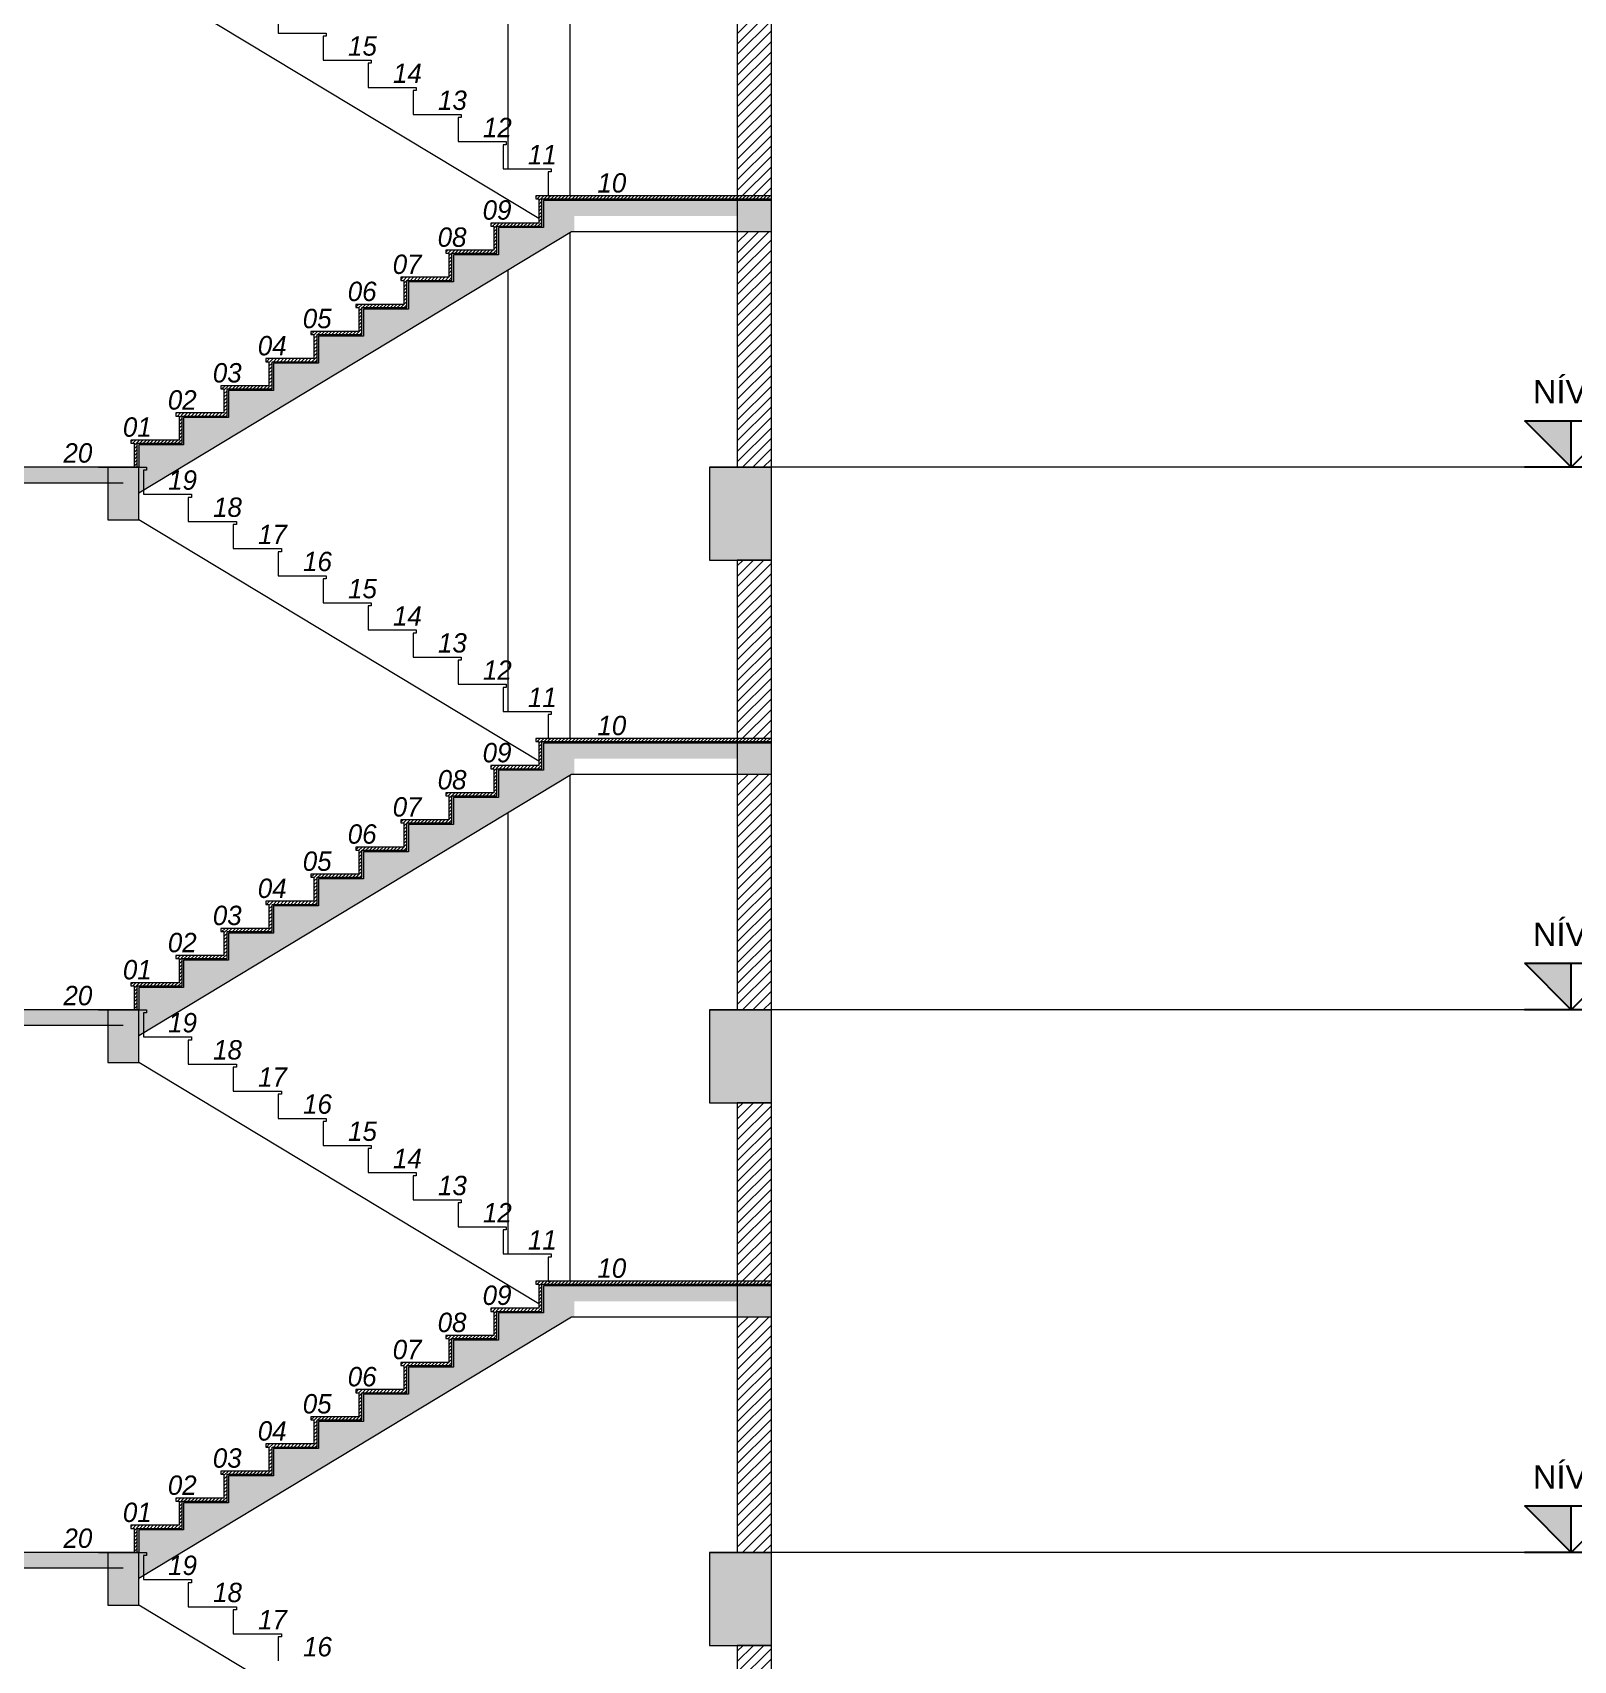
# Model space of a CAD drawing. Header units: millimetres. Extents: x -213 to 151, y -74 to 135.
# Drawn here: x 0.62 to 10.56, y 14.7 to 25.2 of the extents above; entities that cross this region are included whole.
import ezdxf
from ezdxf.enums import TextEntityAlignment as Align

# ---------------------------------------------------------------- set-up
doc = ezdxf.new("R2010")
doc.units = ezdxf.units.MM
doc.header["$LTSCALE"] = 15
doc.layers.add('G', color=8, linetype='Continuous')
doc.layers.add('Text', color=3, linetype='Continuous')
doc.styles.add('DM-TXT-100', font='arial.ttf', dxfattribs={"height": 0.2})
doc.styles.add('PADRAO', font='arial.ttf', dxfattribs={"height": 0.1})
doc.styles.get("Standard").update_dxf_attribs({"font": ''})
doc.styles.get('Standard').set_extended_font_data('Flux Architect', italic=True)

# ---------------------------------------------------------------- blocks, each defined once
blk = doc.blocks.new('SIMBOLO NIVEL CORTE')
blk.add_hatch(color=1).paths.add_polyline_path([(0.3, 0.3), (0, 0.3), (0, 0)])
at = {"color": 1}
for p, q in [((0.301, 0.3), (-4.838, 0.3)), ((0, 0), (0, 0.3)), ((-0.301, 0), (0.301, 0))]:
    blk.add_line(p, q, dxfattribs=at)
blk.add_lwpolyline([(-0.3, 0.3), (0, 0), (0.3, 0.3)], dxfattribs=at)
at = {"layer": 'Text'}
for tag, p, height, style in [('PAVIMENTOXX', (-4.838, 0.412), 0.22, 'PADRAO'), ('PAVIMENTOXXXXX', (-4.838, 0.008), 0.18, 'DM-TXT-100')]:
    blk.add_attdef(tag, p, '', height=height, dxfattribs=dict(at, style=style))
at = {"layer": 'Text', "style": 'DM-TXT-100'}
blk.add_attdef('NIVELXXXXX', text='', height=0.18, dxfattribs=at).set_placement((0.246, 0.412), align=Align.RIGHT)

msp = doc.modelspace()

# ---------------------------------------------------------------- hatches: boundary and pattern name
at = {"linetype": 'Continuous', "lineweight": 13, "true_color": 0xb64b2b}
h = msp.add_hatch(dxfattribs=at)
h.set_pattern_fill('ANSI31', color=15, scale=0.015)
h.set_pattern_definition([(45, (-665.703766, 20.439377), (-0.0336759605, 0.0336759605), [])])
h.paths.add_polyline_path([(5.383, 23.92), (5.163, 23.92), (5.163, 22.4), (5.383, 22.4)])
h.paths.add_polyline_path([(5.383, 25.3), (5.163, 25.3), (5.163, 24.15), (5.383, 24.15)])
at = {"linetype": 'Continuous', "lineweight": 13}
h = msp.add_hatch(dxfattribs=at)
h.set_pattern_fill('ANSI31', color=256, scale=0.005)
h.set_pattern_definition([(45, (-665.703766, 20.439377), (-0.01122532015, 0.01122532015), [])])
h.paths.add_polyline_path([(5.383, 24.13), (5.383, 24.15), (3.863, 24.15), (3.863, 24.13), (3.883, 24.13), (3.883, 23.975), (3.573, 23.975), (3.573, 23.955), (3.593, 23.955), (3.593, 23.8), (3.283, 23.8), (3.283, 23.78), (3.303, 23.78), (3.303, 23.625), (2.993, 23.625), (2.993, 23.605), (3.013, 23.605), (3.013, 23.45), (2.703, 23.45), (2.703, 23.43), (2.723, 23.43), (2.723, 23.275), (2.413, 23.275), (2.413, 23.255), (2.433, 23.255), (2.433, 23.1), (2.123, 23.1), (2.123, 23.08), (2.143, 23.08), (2.143, 22.925), (1.833, 22.925), (1.833, 22.905), (1.853, 22.905), (1.853, 22.75), (1.543, 22.75), (1.543, 22.73), (1.563, 22.73), (1.563, 22.575), (1.253, 22.575), (1.253, 22.555), (1.273, 22.555), (1.273, 22.4), (1.293, 22.4), (1.293, 22.555), (1.583, 22.555), (1.583, 22.73), (1.873, 22.73), (1.873, 22.905), (2.163, 22.905), (2.163, 23.08), (2.453, 23.08), (2.453, 23.255), (2.743, 23.255), (2.743, 23.43), (3.033, 23.43), (3.033, 23.605), (3.323, 23.605), (3.323, 23.78), (3.613, 23.78), (3.613, 23.955), (3.903, 23.955), (3.903, 24.13)])
h = msp.add_hatch(dxfattribs=at)
h.set_pattern_fill('ARKHID16', color=5, scale=0.03, pattern_type=2)
h.set_pattern_definition([(0, (-665.703766, 20.440877), (0.03, 0.03), [0.0015, -0.0105, 0, -0.015, 0, -0.003]), (0, (-665.703766, 20.449877), (0.03, 0.03), [0, -0.0105, 0.0015, -0.015, 0, -0.003]), (0, (-665.703766, 20.455877), (0.03, 0.03), [0, -0.012, 0, -0.0135, 0.0015, -0.003]), (0, (-665.703766, 20.467877), (0.03, 0.03), [0, -0.012, 0.0015, -0.0135, 0, -0.003]), (90, (-665.703766, 20.439377), (-0.03, 0.03), [0.0015, -0.0285]), (90, (-665.691766, 20.439377), (-0.03, 0.03), [-0.0105, 0.0015, -0.009, 0, -0.0075, 0.0015]), (90, (-665.676766, 20.439377), (-0.03, 0.03), [0, -0.015, 0.0015, -0.0075, 0, -0.006]), (90, (-665.700766, 20.439377), (-0.015, 0.015), [0, -0.0045, 0, -0.0045, 0, -0.006]), (90, (-665.697766, 20.440877), (-0.015, 0.015), [0, -0.006, 0, -0.0045, 0, -0.0045]), (90, (-665.694766, 20.439377), (-0.015, 0.015), [0, -0.006, 0, -0.006, 0, -0.003]), (90, (-665.688766, 20.442377), (-0.015, 0.015), [0, -0.0045, 0, -0.006, 0, -0.0045]), (45, (-665.703766, 20.439377), (2e-18, 0.02999999995), [0.0021213, -0.01272792, 0.0021213, -0.0254558868]), (135, (-665.691766, 20.439377), (2e-18, 0.02999999995), [-0.021213, 0.0021213, -0.0169708068, 0.0021213])])
h.paths.add_polyline_path([(1.293, 22.4), (1.293, 22.555), (1.583, 22.555), (1.583, 22.73), (1.873, 22.73), (1.873, 22.905), (2.163, 22.905), (2.163, 23.08), (2.453, 23.08), (2.453, 23.255), (2.743, 23.255), (2.743, 23.43), (3.033, 23.43), (3.033, 23.605), (3.323, 23.605), (3.323, 23.78), (3.613, 23.78), (3.613, 23.955), (3.903, 23.955), (3.903, 24.13), (5.383, 24.13), (5.383, 24.12), (3.913, 24.12), (3.913, 23.945), (3.623, 23.945), (3.623, 23.77), (3.333, 23.77), (3.333, 23.595), (3.043, 23.595), (3.043, 23.42), (2.753, 23.42), (2.753, 23.245), (2.463, 23.245), (2.463, 23.07), (2.173, 23.07), (2.173, 22.895), (1.883, 22.895), (1.883, 22.72), (1.593, 22.72), (1.593, 22.545), (1.303, 22.545), (1.303, 22.4)])
h = msp.add_hatch(color=256, dxfattribs=at)
h.dxf.hatch_style = 1
h.paths.add_polyline_path([(3.883, 23.792), (3.883, 23.945), (3.623, 23.945), (3.623, 23.77), (3.333, 23.77), (3.333, 23.595), (3.043, 23.595), (3.043, 23.42), (2.753, 23.42), (2.753, 23.245), (2.463, 23.245), (2.463, 23.07), (2.173, 23.07), (2.173, 22.895), (1.883, 22.895), (1.883, 22.72), (1.593, 22.72), (1.593, 22.545), (1.303, 22.545), (1.303, 22.4), (1.303, 22.235)])
h.paths.add_polyline_path([(4.113, 24.02), (5.163, 24.02), (5.163, 24.12), (3.913, 24.12), (3.913, 23.945), (3.883, 23.945), (3.883, 23.792), (4.095, 23.92), (4.113, 23.92)])
h.paths.add_polyline_path([(5.383, 24.12), (5.163, 24.12), (5.163, 23.92), (5.383, 23.92)])
h = msp.add_hatch(color=256, dxfattribs=at)
h.dxf.hatch_style = 1
h.paths.add_polyline_path([(-8.417, 22.4), (-9.217, 22.4), (-9.217, 22.3), (-8.417, 22.3)])
h.paths.add_polyline_path([(1.103, 22.3), (1.103, 22.4), (-7.817, 22.4), (-7.817, 22.3)])
h = msp.add_hatch(color=256, dxfattribs=at)
h.dxf.hatch_style = 1
h.paths.add_polyline_path([(1.303, 22.4), (1.103, 22.4), (1.103, 22.06), (1.303, 22.06)])
h = msp.add_hatch(color=256, dxfattribs=at)
h.dxf.hatch_style = 1
h.paths.add_polyline_path([(4.983, 21.8), (5.383, 21.8), (5.383, 22.4), (4.983, 22.4)])
at = {"linetype": 'Continuous', "lineweight": 13, "true_color": 0xb64b2b}
h = msp.add_hatch(dxfattribs=at)
h.set_pattern_fill('ANSI31', color=15, scale=0.015)
h.set_pattern_definition([(45, (-665.703766, 16.939377), (-0.0336759605, 0.0336759605), [])])
h.paths.add_polyline_path([(5.383, 20.42), (5.163, 20.42), (5.163, 18.9), (5.383, 18.9)])
h.paths.add_polyline_path([(5.383, 21.8), (5.163, 21.8), (5.163, 20.65), (5.383, 20.65)])
at = {"linetype": 'Continuous', "lineweight": 13}
h = msp.add_hatch(dxfattribs=at)
h.set_pattern_fill('ANSI31', color=256, scale=0.005)
h.set_pattern_definition([(45, (-665.703766, 16.939377), (-0.01122532015, 0.01122532015), [])])
h.paths.add_polyline_path([(5.383, 20.63), (5.383, 20.65), (3.863, 20.65), (3.863, 20.63), (3.883, 20.63), (3.883, 20.475), (3.573, 20.475), (3.573, 20.455), (3.593, 20.455), (3.593, 20.3), (3.283, 20.3), (3.283, 20.28), (3.303, 20.28), (3.303, 20.125), (2.993, 20.125), (2.993, 20.105), (3.013, 20.105), (3.013, 19.95), (2.703, 19.95), (2.703, 19.93), (2.723, 19.93), (2.723, 19.775), (2.413, 19.775), (2.413, 19.755), (2.433, 19.755), (2.433, 19.6), (2.123, 19.6), (2.123, 19.58), (2.143, 19.58), (2.143, 19.425), (1.833, 19.425), (1.833, 19.405), (1.853, 19.405), (1.853, 19.25), (1.543, 19.25), (1.543, 19.23), (1.563, 19.23), (1.563, 19.075), (1.253, 19.075), (1.253, 19.055), (1.273, 19.055), (1.273, 18.9), (1.293, 18.9), (1.293, 19.055), (1.583, 19.055), (1.583, 19.23), (1.873, 19.23), (1.873, 19.405), (2.163, 19.405), (2.163, 19.58), (2.453, 19.58), (2.453, 19.755), (2.743, 19.755), (2.743, 19.93), (3.033, 19.93), (3.033, 20.105), (3.323, 20.105), (3.323, 20.28), (3.613, 20.28), (3.613, 20.455), (3.903, 20.455), (3.903, 20.63)])
h = msp.add_hatch(dxfattribs=at)
h.set_pattern_fill('ARKHID16', color=5, scale=0.03, pattern_type=2)
h.set_pattern_definition([(0, (-665.703766, 16.940877), (0.03, 0.03), [0.0015, -0.0105, 0, -0.015, 0, -0.003]), (0, (-665.703766, 16.949877), (0.03, 0.03), [0, -0.0105, 0.0015, -0.015, 0, -0.003]), (0, (-665.703766, 16.955877), (0.03, 0.03), [0, -0.012, 0, -0.0135, 0.0015, -0.003]), (0, (-665.703766, 16.967877), (0.03, 0.03), [0, -0.012, 0.0015, -0.0135, 0, -0.003]), (90, (-665.703766, 16.939377), (-0.03, 0.03), [0.0015, -0.0285]), (90, (-665.691766, 16.939377), (-0.03, 0.03), [-0.0105, 0.0015, -0.009, 0, -0.0075, 0.0015]), (90, (-665.676766, 16.939377), (-0.03, 0.03), [0, -0.015, 0.0015, -0.0075, 0, -0.006]), (90, (-665.700766, 16.939377), (-0.015, 0.015), [0, -0.0045, 0, -0.0045, 0, -0.006]), (90, (-665.697766, 16.940877), (-0.015, 0.015), [0, -0.006, 0, -0.0045, 0, -0.0045]), (90, (-665.694766, 16.939377), (-0.015, 0.015), [0, -0.006, 0, -0.006, 0, -0.003]), (90, (-665.688766, 16.942377), (-0.015, 0.015), [0, -0.0045, 0, -0.006, 0, -0.0045]), (45, (-665.703766, 16.939377), (2e-18, 0.02999999995), [0.0021213, -0.01272792, 0.0021213, -0.0254558868]), (135, (-665.691766, 16.939377), (2e-18, 0.02999999995), [-0.021213, 0.0021213, -0.0169708068, 0.0021213])])
h.paths.add_polyline_path([(1.293, 18.9), (1.293, 19.055), (1.583, 19.055), (1.583, 19.23), (1.873, 19.23), (1.873, 19.405), (2.163, 19.405), (2.163, 19.58), (2.453, 19.58), (2.453, 19.755), (2.743, 19.755), (2.743, 19.93), (3.033, 19.93), (3.033, 20.105), (3.323, 20.105), (3.323, 20.28), (3.613, 20.28), (3.613, 20.455), (3.903, 20.455), (3.903, 20.63), (5.383, 20.63), (5.383, 20.62), (3.913, 20.62), (3.913, 20.445), (3.623, 20.445), (3.623, 20.27), (3.333, 20.27), (3.333, 20.095), (3.043, 20.095), (3.043, 19.92), (2.753, 19.92), (2.753, 19.745), (2.463, 19.745), (2.463, 19.57), (2.173, 19.57), (2.173, 19.395), (1.883, 19.395), (1.883, 19.22), (1.593, 19.22), (1.593, 19.045), (1.303, 19.045), (1.303, 18.9)])
h = msp.add_hatch(color=256, dxfattribs=at)
h.dxf.hatch_style = 1
h.paths.add_polyline_path([(3.883, 20.292), (3.883, 20.445), (3.623, 20.445), (3.623, 20.27), (3.333, 20.27), (3.333, 20.095), (3.043, 20.095), (3.043, 19.92), (2.753, 19.92), (2.753, 19.745), (2.463, 19.745), (2.463, 19.57), (2.173, 19.57), (2.173, 19.395), (1.883, 19.395), (1.883, 19.22), (1.593, 19.22), (1.593, 19.045), (1.303, 19.045), (1.303, 18.9), (1.303, 18.735)])
h.paths.add_polyline_path([(4.113, 20.52), (5.163, 20.52), (5.163, 20.62), (3.913, 20.62), (3.913, 20.445), (3.883, 20.445), (3.883, 20.292), (4.095, 20.42), (4.113, 20.42)])
h.paths.add_polyline_path([(5.383, 20.62), (5.163, 20.62), (5.163, 20.42), (5.383, 20.42)])
h = msp.add_hatch(color=256, dxfattribs=at)
h.dxf.hatch_style = 1
h.paths.add_polyline_path([(-8.417, 18.9), (-9.217, 18.9), (-9.217, 18.8), (-8.417, 18.8)])
h.paths.add_polyline_path([(1.103, 18.8), (1.103, 18.9), (-7.817, 18.9), (-7.817, 18.8)])
h = msp.add_hatch(color=256, dxfattribs=at)
h.dxf.hatch_style = 1
h.paths.add_polyline_path([(1.303, 18.9), (1.103, 18.9), (1.103, 18.56), (1.303, 18.56)])
h = msp.add_hatch(color=256, dxfattribs=at)
h.dxf.hatch_style = 1
h.paths.add_polyline_path([(4.983, 18.3), (5.383, 18.3), (5.383, 18.9), (4.983, 18.9)])
at = {"linetype": 'Continuous', "lineweight": 13, "true_color": 0xb64b2b}
h = msp.add_hatch(dxfattribs=at)
h.set_pattern_fill('ANSI31', color=15, scale=0.015)
h.set_pattern_definition([(45, (-665.703766, 13.439377), (-0.0336759605, 0.0336759605), [])])
h.paths.add_polyline_path([(5.383, 16.92), (5.163, 16.92), (5.163, 15.4), (5.383, 15.4)])
h.paths.add_polyline_path([(5.383, 18.3), (5.163, 18.3), (5.163, 17.15), (5.383, 17.15)])
at = {"linetype": 'Continuous', "lineweight": 13}
h = msp.add_hatch(dxfattribs=at)
h.set_pattern_fill('ANSI31', color=256, scale=0.005)
h.set_pattern_definition([(45, (-665.703766, 13.439377), (-0.01122532015, 0.01122532015), [])])
h.paths.add_polyline_path([(5.383, 17.13), (5.383, 17.15), (3.863, 17.15), (3.863, 17.13), (3.883, 17.13), (3.883, 16.975), (3.573, 16.975), (3.573, 16.955), (3.593, 16.955), (3.593, 16.8), (3.283, 16.8), (3.283, 16.78), (3.303, 16.78), (3.303, 16.625), (2.993, 16.625), (2.993, 16.605), (3.013, 16.605), (3.013, 16.45), (2.703, 16.45), (2.703, 16.43), (2.723, 16.43), (2.723, 16.275), (2.413, 16.275), (2.413, 16.255), (2.433, 16.255), (2.433, 16.1), (2.123, 16.1), (2.123, 16.08), (2.143, 16.08), (2.143, 15.925), (1.833, 15.925), (1.833, 15.905), (1.853, 15.905), (1.853, 15.75), (1.543, 15.75), (1.543, 15.73), (1.563, 15.73), (1.563, 15.575), (1.253, 15.575), (1.253, 15.555), (1.273, 15.555), (1.273, 15.4), (1.293, 15.4), (1.293, 15.555), (1.583, 15.555), (1.583, 15.73), (1.873, 15.73), (1.873, 15.905), (2.163, 15.905), (2.163, 16.08), (2.453, 16.08), (2.453, 16.255), (2.743, 16.255), (2.743, 16.43), (3.033, 16.43), (3.033, 16.605), (3.323, 16.605), (3.323, 16.78), (3.613, 16.78), (3.613, 16.955), (3.903, 16.955), (3.903, 17.13)])
h = msp.add_hatch(dxfattribs=at)
h.set_pattern_fill('ARKHID16', color=5, scale=0.03, pattern_type=2)
h.set_pattern_definition([(0, (-665.703766, 13.440877), (0.03, 0.03), [0.0015, -0.0105, 0, -0.015, 0, -0.003]), (0, (-665.703766, 13.449877), (0.03, 0.03), [0, -0.0105, 0.0015, -0.015, 0, -0.003]), (0, (-665.703766, 13.455877), (0.03, 0.03), [0, -0.012, 0, -0.0135, 0.0015, -0.003]), (0, (-665.703766, 13.467877), (0.03, 0.03), [0, -0.012, 0.0015, -0.0135, 0, -0.003]), (90, (-665.703766, 13.439377), (-0.03, 0.03), [0.0015, -0.0285]), (90, (-665.691766, 13.439377), (-0.03, 0.03), [-0.0105, 0.0015, -0.009, 0, -0.0075, 0.0015]), (90, (-665.676766, 13.439377), (-0.03, 0.03), [0, -0.015, 0.0015, -0.0075, 0, -0.006]), (90, (-665.700766, 13.439377), (-0.015, 0.015), [0, -0.0045, 0, -0.0045, 0, -0.006]), (90, (-665.697766, 13.440877), (-0.015, 0.015), [0, -0.006, 0, -0.0045, 0, -0.0045]), (90, (-665.694766, 13.439377), (-0.015, 0.015), [0, -0.006, 0, -0.006, 0, -0.003]), (90, (-665.688766, 13.442377), (-0.015, 0.015), [0, -0.0045, 0, -0.006, 0, -0.0045]), (45, (-665.703766, 13.439377), (2e-18, 0.02999999995), [0.0021213, -0.01272792, 0.0021213, -0.0254558868]), (135, (-665.691766, 13.439377), (2e-18, 0.02999999995), [-0.021213, 0.0021213, -0.0169708068, 0.0021213])])
h.paths.add_polyline_path([(1.293, 15.4), (1.293, 15.555), (1.583, 15.555), (1.583, 15.73), (1.873, 15.73), (1.873, 15.905), (2.163, 15.905), (2.163, 16.08), (2.453, 16.08), (2.453, 16.255), (2.743, 16.255), (2.743, 16.43), (3.033, 16.43), (3.033, 16.605), (3.323, 16.605), (3.323, 16.78), (3.613, 16.78), (3.613, 16.955), (3.903, 16.955), (3.903, 17.13), (5.383, 17.13), (5.383, 17.12), (3.913, 17.12), (3.913, 16.945), (3.623, 16.945), (3.623, 16.77), (3.333, 16.77), (3.333, 16.595), (3.043, 16.595), (3.043, 16.42), (2.753, 16.42), (2.753, 16.245), (2.463, 16.245), (2.463, 16.07), (2.173, 16.07), (2.173, 15.895), (1.883, 15.895), (1.883, 15.72), (1.593, 15.72), (1.593, 15.545), (1.303, 15.545), (1.303, 15.4)])
h = msp.add_hatch(color=256, dxfattribs=at)
h.dxf.hatch_style = 1
h.paths.add_polyline_path([(3.883, 16.792), (3.883, 16.945), (3.623, 16.945), (3.623, 16.77), (3.333, 16.77), (3.333, 16.595), (3.043, 16.595), (3.043, 16.42), (2.753, 16.42), (2.753, 16.245), (2.463, 16.245), (2.463, 16.07), (2.173, 16.07), (2.173, 15.895), (1.883, 15.895), (1.883, 15.72), (1.593, 15.72), (1.593, 15.545), (1.303, 15.545), (1.303, 15.4), (1.303, 15.235)])
h.paths.add_polyline_path([(4.113, 17.02), (5.163, 17.02), (5.163, 17.12), (3.913, 17.12), (3.913, 16.945), (3.883, 16.945), (3.883, 16.792), (4.095, 16.92), (4.113, 16.92)])
h.paths.add_polyline_path([(5.383, 17.12), (5.163, 17.12), (5.163, 16.92), (5.383, 16.92)])
h = msp.add_hatch(color=256, dxfattribs=at)
h.dxf.hatch_style = 1
h.paths.add_polyline_path([(-8.417, 15.4), (-9.217, 15.4), (-9.217, 15.3), (-8.417, 15.3)])
h.paths.add_polyline_path([(1.103, 15.3), (1.103, 15.4), (-7.817, 15.4), (-7.817, 15.3)])
h = msp.add_hatch(color=256, dxfattribs=at)
h.dxf.hatch_style = 1
h.paths.add_polyline_path([(1.303, 15.4), (1.103, 15.4), (1.103, 15.06), (1.303, 15.06)])
h = msp.add_hatch(color=256, dxfattribs=at)
h.dxf.hatch_style = 1
h.paths.add_polyline_path([(4.983, 14.8), (5.383, 14.8), (5.383, 15.4), (4.983, 15.4)])
at = {"linetype": 'Continuous', "lineweight": 13, "true_color": 0xb64b2b}
h = msp.add_hatch(dxfattribs=at)
h.set_pattern_fill('ANSI31', color=15, scale=0.015)
h.set_pattern_definition([(45, (-665.703766, 9.939377), (-0.0336759605, 0.0336759605), [])])
h.paths.add_polyline_path([(5.383, 13.42), (5.163, 13.42), (5.163, 11.9), (5.383, 11.9)])
h.paths.add_polyline_path([(5.383, 14.8), (5.163, 14.8), (5.163, 13.65), (5.383, 13.65)])

# ---------------------------------------------------------------- linework, layer by layer
at = {"linetype": 'Continuous', "lineweight": 13}
for p, q in [((4.083, 27.413), (4.083, 24.15)), ((3.683, 27.171), (3.683, 24.325)), ((1.303, 22.235), (4.095, 23.92)), ((4.083, 23.913), (4.083, 20.65)), ((3.683, 23.671), (3.683, 20.825)), ((1.303, 18.735), (4.095, 20.42)), ((4.083, 20.413), (4.083, 17.15)), ((3.683, 20.171), (3.683, 17.325)), ((1.303, 15.235), (4.095, 16.92))]:
    msp.add_line(p, q, dxfattribs=at)
for points in [[(3.883, 24.003), (1.303, 25.56)], [(2.203, 25.355), (2.203, 25.2), (2.513, 25.2), (2.513, 25.18), (2.493, 25.18), (2.493, 25.025), (2.803, 25.025), (2.803, 25.005), (2.783, 25.005), (2.783, 24.85), (3.093, 24.85), (3.093, 24.83), (3.073, 24.83), (3.073, 24.675), (3.383, 24.675), (3.383, 24.655), (3.363, 24.655), (3.363, 24.5), (3.673, 24.5), (3.673, 24.48), (3.653, 24.48), (3.653, 24.325), (3.963, 24.325), (3.963, 24.305), (3.943, 24.305), (3.943, 24.15), (3.963, 24.15)], [(5.383, 24.12), (3.913, 24.12), (3.913, 23.945), (3.623, 23.945), (3.623, 23.77), (3.333, 23.77), (3.333, 23.595), (3.043, 23.595), (3.043, 23.42), (2.753, 23.42), (2.753, 23.245), (2.463, 23.245), (2.463, 23.07), (2.173, 23.07), (2.173, 22.895), (1.883, 22.895), (1.883, 22.72), (1.593, 22.72), (1.593, 22.545), (1.303, 22.545), (1.303, 22.4)], [(4.095, 23.92), (5.383, 23.92)], [(1.203, 22.4), (-8.417, 22.4)], [(1.043, 22.4), (1.353, 22.4), (1.353, 22.38), (1.333, 22.38), (1.333, 22.225), (1.643, 22.225), (1.643, 22.205), (1.623, 22.205), (1.623, 22.05), (1.933, 22.05), (1.933, 22.03), (1.913, 22.03), (1.913, 21.875), (2.223, 21.875), (2.223, 21.855), (2.203, 21.855), (2.203, 21.7), (2.513, 21.7), (2.513, 21.68), (2.493, 21.68), (2.493, 21.525), (2.803, 21.525), (2.803, 21.505), (2.783, 21.505), (2.783, 21.35), (3.093, 21.35), (3.093, 21.33), (3.073, 21.33), (3.073, 21.175), (3.383, 21.175), (3.383, 21.155), (3.363, 21.155), (3.363, 21), (3.673, 21), (3.673, 20.98), (3.653, 20.98), (3.653, 20.825), (3.963, 20.825), (3.963, 20.805), (3.943, 20.805), (3.943, 20.65), (3.963, 20.65)], [(1.233, 22.4), (1.303, 22.4)], [(10.24, 22.4), (5.383, 22.4)], [(-9.217, 22.3), (1.203, 22.3)], [(3.883, 20.503), (1.303, 22.06)], [(5.383, 20.62), (3.913, 20.62), (3.913, 20.445), (3.623, 20.445), (3.623, 20.27), (3.333, 20.27), (3.333, 20.095), (3.043, 20.095), (3.043, 19.92), (2.753, 19.92), (2.753, 19.745), (2.463, 19.745), (2.463, 19.57), (2.173, 19.57), (2.173, 19.395), (1.883, 19.395), (1.883, 19.22), (1.593, 19.22), (1.593, 19.045), (1.303, 19.045), (1.303, 18.9)], [(4.095, 20.42), (5.383, 20.42)], [(-9.217, 18.8), (1.203, 18.8)], [(1.203, 18.9), (-8.417, 18.9)], [(1.043, 18.9), (1.353, 18.9), (1.353, 18.88), (1.333, 18.88), (1.333, 18.725), (1.643, 18.725), (1.643, 18.705), (1.623, 18.705), (1.623, 18.55), (1.933, 18.55), (1.933, 18.53), (1.913, 18.53), (1.913, 18.375), (2.223, 18.375), (2.223, 18.355), (2.203, 18.355), (2.203, 18.2), (2.513, 18.2), (2.513, 18.18), (2.493, 18.18), (2.493, 18.025), (2.803, 18.025), (2.803, 18.005), (2.783, 18.005), (2.783, 17.85), (3.093, 17.85), (3.093, 17.83), (3.073, 17.83), (3.073, 17.675), (3.383, 17.675), (3.383, 17.655), (3.363, 17.655), (3.363, 17.5), (3.673, 17.5), (3.673, 17.48), (3.653, 17.48), (3.653, 17.325), (3.963, 17.325), (3.963, 17.305), (3.943, 17.305), (3.943, 17.15), (3.963, 17.15)], [(1.233, 18.9), (1.303, 18.9)], [(10.24, 18.9), (5.383, 18.9)], [(3.883, 17.003), (1.303, 18.56)], [(5.383, 17.12), (3.913, 17.12), (3.913, 16.945), (3.623, 16.945), (3.623, 16.77), (3.333, 16.77), (3.333, 16.595), (3.043, 16.595), (3.043, 16.42), (2.753, 16.42), (2.753, 16.245), (2.463, 16.245), (2.463, 16.07), (2.173, 16.07), (2.173, 15.895), (1.883, 15.895), (1.883, 15.72), (1.593, 15.72), (1.593, 15.545), (1.303, 15.545), (1.303, 15.4)], [(4.095, 16.92), (5.383, 16.92)], [(1.203, 15.4), (-8.417, 15.4)], [(1.043, 15.4), (1.353, 15.4), (1.353, 15.38), (1.333, 15.38), (1.333, 15.225), (1.643, 15.225), (1.643, 15.205), (1.623, 15.205), (1.623, 15.05), (1.933, 15.05), (1.933, 15.03), (1.913, 15.03), (1.913, 14.875), (2.223, 14.875), (2.223, 14.855), (2.203, 14.855), (2.203, 14.7)], [(1.233, 15.4), (1.303, 15.4)], [(10.24, 15.4), (5.383, 15.4)], [(-9.217, 15.3), (1.203, 15.3)], [(3.883, 13.503), (1.303, 15.06)]]:
    msp.add_lwpolyline(points, dxfattribs=at)
for points in [[(5.163, 22.4), (5.383, 22.4), (5.383, 25.3), (5.163, 25.3)], [(5.383, 24.13), (5.383, 24.15), (3.863, 24.15), (3.863, 24.13), (3.883, 24.13), (3.883, 23.975), (3.573, 23.975), (3.573, 23.955), (3.593, 23.955), (3.593, 23.8), (3.283, 23.8), (3.283, 23.78), (3.303, 23.78), (3.303, 23.625), (2.993, 23.625), (2.993, 23.605), (3.013, 23.605), (3.013, 23.45), (2.703, 23.45), (2.703, 23.43), (2.723, 23.43), (2.723, 23.275), (2.413, 23.275), (2.413, 23.255), (2.433, 23.255), (2.433, 23.1), (2.123, 23.1), (2.123, 23.08), (2.143, 23.08), (2.143, 22.925), (1.833, 22.925), (1.833, 22.905), (1.853, 22.905), (1.853, 22.75), (1.543, 22.75), (1.543, 22.73), (1.563, 22.73), (1.563, 22.575), (1.253, 22.575), (1.253, 22.555), (1.273, 22.555), (1.273, 22.4), (1.293, 22.4), (1.293, 22.555), (1.583, 22.555), (1.583, 22.73), (1.873, 22.73), (1.873, 22.905), (2.163, 22.905), (2.163, 23.08), (2.453, 23.08), (2.453, 23.255), (2.743, 23.255), (2.743, 23.43), (3.033, 23.43), (3.033, 23.605), (3.323, 23.605), (3.323, 23.78), (3.613, 23.78), (3.613, 23.955), (3.903, 23.955), (3.903, 24.13)], [(1.103, 22.06), (1.303, 22.06), (1.303, 22.4), (1.103, 22.4)], [(4.983, 21.8), (5.383, 21.8), (5.383, 22.4), (4.983, 22.4)], [(5.163, 18.9), (5.383, 18.9), (5.383, 21.8), (5.163, 21.8)], [(5.383, 20.63), (5.383, 20.65), (3.863, 20.65), (3.863, 20.63), (3.883, 20.63), (3.883, 20.475), (3.573, 20.475), (3.573, 20.455), (3.593, 20.455), (3.593, 20.3), (3.283, 20.3), (3.283, 20.28), (3.303, 20.28), (3.303, 20.125), (2.993, 20.125), (2.993, 20.105), (3.013, 20.105), (3.013, 19.95), (2.703, 19.95), (2.703, 19.93), (2.723, 19.93), (2.723, 19.775), (2.413, 19.775), (2.413, 19.755), (2.433, 19.755), (2.433, 19.6), (2.123, 19.6), (2.123, 19.58), (2.143, 19.58), (2.143, 19.425), (1.833, 19.425), (1.833, 19.405), (1.853, 19.405), (1.853, 19.25), (1.543, 19.25), (1.543, 19.23), (1.563, 19.23), (1.563, 19.075), (1.253, 19.075), (1.253, 19.055), (1.273, 19.055), (1.273, 18.9), (1.293, 18.9), (1.293, 19.055), (1.583, 19.055), (1.583, 19.23), (1.873, 19.23), (1.873, 19.405), (2.163, 19.405), (2.163, 19.58), (2.453, 19.58), (2.453, 19.755), (2.743, 19.755), (2.743, 19.93), (3.033, 19.93), (3.033, 20.105), (3.323, 20.105), (3.323, 20.28), (3.613, 20.28), (3.613, 20.455), (3.903, 20.455), (3.903, 20.63)], [(1.103, 18.56), (1.303, 18.56), (1.303, 18.9), (1.103, 18.9)], [(4.983, 18.3), (5.383, 18.3), (5.383, 18.9), (4.983, 18.9)], [(5.163, 15.4), (5.383, 15.4), (5.383, 18.3), (5.163, 18.3)], [(5.383, 17.13), (5.383, 17.15), (3.863, 17.15), (3.863, 17.13), (3.883, 17.13), (3.883, 16.975), (3.573, 16.975), (3.573, 16.955), (3.593, 16.955), (3.593, 16.8), (3.283, 16.8), (3.283, 16.78), (3.303, 16.78), (3.303, 16.625), (2.993, 16.625), (2.993, 16.605), (3.013, 16.605), (3.013, 16.45), (2.703, 16.45), (2.703, 16.43), (2.723, 16.43), (2.723, 16.275), (2.413, 16.275), (2.413, 16.255), (2.433, 16.255), (2.433, 16.1), (2.123, 16.1), (2.123, 16.08), (2.143, 16.08), (2.143, 15.925), (1.833, 15.925), (1.833, 15.905), (1.853, 15.905), (1.853, 15.75), (1.543, 15.75), (1.543, 15.73), (1.563, 15.73), (1.563, 15.575), (1.253, 15.575), (1.253, 15.555), (1.273, 15.555), (1.273, 15.4), (1.293, 15.4), (1.293, 15.555), (1.583, 15.555), (1.583, 15.73), (1.873, 15.73), (1.873, 15.905), (2.163, 15.905), (2.163, 16.08), (2.453, 16.08), (2.453, 16.255), (2.743, 16.255), (2.743, 16.43), (3.033, 16.43), (3.033, 16.605), (3.323, 16.605), (3.323, 16.78), (3.613, 16.78), (3.613, 16.955), (3.903, 16.955), (3.903, 17.13)], [(1.103, 15.06), (1.303, 15.06), (1.303, 15.4), (1.103, 15.4)], [(4.983, 14.8), (5.383, 14.8), (5.383, 15.4), (4.983, 15.4)], [(5.163, 11.9), (5.383, 11.9), (5.383, 14.8), (5.163, 14.8)]]:
    msp.add_lwpolyline(points, close=True, dxfattribs=at)
at = {"layer": 'G', "lineweight": 0}
for p, q in [((4.983, 22.4), (5.383, 22.4)), ((4.983, 22.4), (5.383, 22.4)), ((4.983, 18.9), (5.383, 18.9)), ((4.983, 18.9), (5.383, 18.9)), ((4.983, 15.4), (5.383, 15.4)), ((4.983, 15.4), (5.383, 15.4))]:
    msp.add_line(p, q, dxfattribs=at)

# ---------------------------------------------------------------- block references
at = {"layer": 'Text', "linetype": 'Continuous', "lineweight": 13}
ref = msp.add_blockref('SIMBOLO NIVEL CORTE', (10.541, 22.4), dxfattribs=dict(at, xscale=-1))
ref.add_attrib('NIVELXXXXX', 'NÍVEL: +22,40', dxfattribs={"layer": '0', "height": 0.15, "style": 'DM-TXT-100'}).set_placement((11.663, 22.812), align=Align.RIGHT)
ref.add_attrib('PAVIMENTOXXXXX', 'TIPO 5', (12.748, 22.408), dxfattribs={"layer": '0', "height": 0.15, "style": 'DM-TXT-100'})
ref = msp.add_blockref('SIMBOLO NIVEL CORTE', (10.541, 18.9), dxfattribs=dict(at, xscale=-1))
ref.add_attrib('NIVELXXXXX', 'NÍVEL: +18,90', dxfattribs={"layer": '0', "height": 0.15, "style": 'DM-TXT-100'}).set_placement((11.663, 19.312), align=Align.RIGHT)
ref.add_attrib('PAVIMENTOXXXXX', 'TIPO 4', (12.748, 18.908), dxfattribs={"layer": '0', "height": 0.15, "style": 'DM-TXT-100'})
ref = msp.add_blockref('SIMBOLO NIVEL CORTE', (10.541, 15.4), dxfattribs=dict(at, xscale=-1))
ref.add_attrib('NIVELXXXXX', 'NÍVEL: +15,40', dxfattribs={"layer": '0', "height": 0.15, "style": 'DM-TXT-100'}).set_placement((11.663, 15.812), align=Align.RIGHT)
ref.add_attrib('PAVIMENTOXXXXX', 'TIPO 3', (12.748, 15.408), dxfattribs={"layer": '0', "height": 0.15, "style": 'DM-TXT-100'})

# ---------------------------------------------------------------- texts
at = {"color": 2, "linetype": 'Continuous', "lineweight": 13, "char_height": 0.125, "attachment_point": 5}
for s, insert in [('\\A1;15', (2.746, 25.116)), ('\\A1;14', (3.036, 24.941)), ('\\A1;13', (3.326, 24.766)), ('\\A1;12', (3.616, 24.591)), ('\\A1;11', (3.906, 24.416)), ('\\A1;10', (4.354, 24.233)), ('\\A1;09', (3.614, 24.058)), ('\\A1;08', (3.324, 23.883)), ('\\A1;07', (3.034, 23.708)), ('\\A1;06', (2.744, 23.533)), ('\\A1;05', (2.454, 23.358)), ('\\A1;04', (2.164, 23.183)), ('\\A1;02', (1.584, 22.833)), ('\\A1;01', (1.294, 22.658)), ('\\A1;20', (0.911, 22.491)), ('\\A1;19', (1.586, 22.316)), ('\\A1;18', (1.876, 22.141)), ('\\A1;17', (2.166, 21.966)), ('\\A1;16', (2.456, 21.791)), ('\\A1;15', (2.746, 21.616)), ('\\A1;14', (3.036, 21.441)), ('\\A1;13', (3.326, 21.266)), ('\\A1;12', (3.616, 21.091)), ('\\A1;11', (3.906, 20.916)), ('\\A1;10', (4.354, 20.733)), ('\\A1;09', (3.614, 20.558)), ('\\A1;08', (3.324, 20.383)), ('\\A1;07', (3.034, 20.208)), ('\\A1;06', (2.744, 20.033)), ('\\A1;05', (2.454, 19.858)), ('\\A1;04', (2.164, 19.683)), ('\\A1;02', (1.584, 19.333)), ('\\A1;01', (1.294, 19.158)), ('\\A1;20', (0.911, 18.991)), ('\\A1;19', (1.586, 18.816)), ('\\A1;18', (1.876, 18.641)), ('\\A1;17', (2.166, 18.466)), ('\\A1;16', (2.456, 18.291)), ('\\A1;15', (2.746, 18.116)), ('\\A1;14', (3.036, 17.941)), ('\\A1;13', (3.326, 17.766)), ('\\A1;12', (3.616, 17.591)), ('\\A1;11', (3.906, 17.416)), ('\\A1;10', (4.354, 17.233)), ('\\A1;09', (3.614, 17.058)), ('\\A1;08', (3.324, 16.883)), ('\\A1;07', (3.034, 16.708)), ('\\A1;06', (2.744, 16.533)), ('\\A1;05', (2.454, 16.358)), ('\\A1;04', (2.164, 16.183)), ('\\A1;02', (1.584, 15.833)), ('\\A1;01', (1.294, 15.658)), ('\\A1;20', (0.911, 15.491)), ('\\A1;19', (1.586, 15.316)), ('\\A1;18', (1.876, 15.141)), ('\\A1;17', (2.166, 14.966)), ('\\A1;16', (2.456, 14.791))]:
    msp.add_mtext(s, dxfattribs=dict(at, insert=insert))
at = {"color": 2, "linetype": 'Continuous', "lineweight": 13, "char_height": 0.125, "width": 0.15476, "attachment_point": 5}
for insert in [(1.874, 23.008), (1.874, 19.508), (1.874, 16.008)]:
    msp.add_mtext('\\A1;03', dxfattribs=dict(at, insert=insert))

doc.saveas('drawing.dxf')
